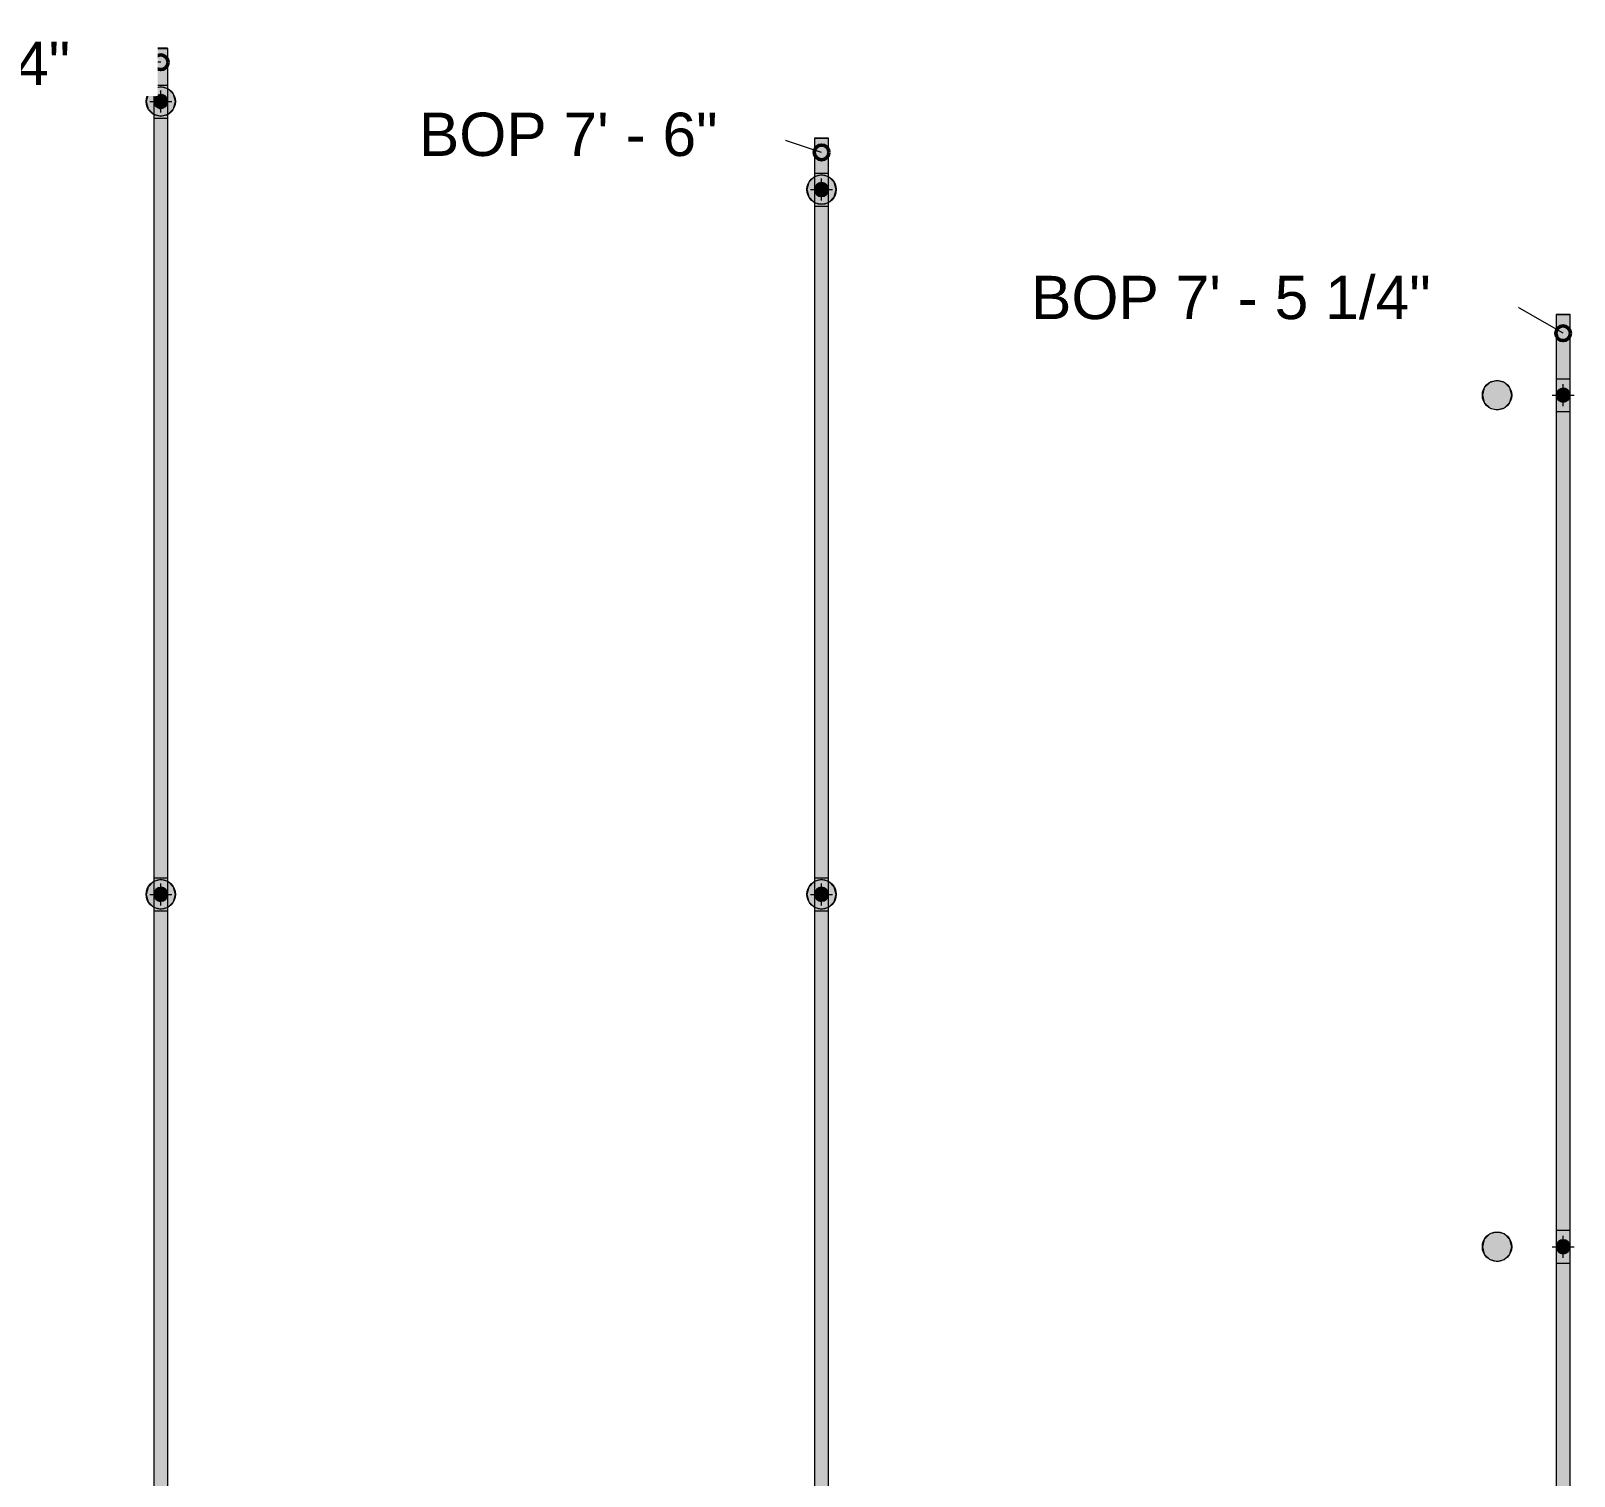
# Model space of a CAD drawing. Header units: inches. Extents: x -3385 to 41, y 7 to 1342.
# Drawn here: x -503.7 to -293.5, y 700.5 to 897.4 of the extents above; entities that cross this region are included whole.
import ezdxf

# ---------------------------------------------------------------- set-up
doc = ezdxf.new("R2010")
doc.units = ezdxf.units.IN
doc.header["$MEASUREMENT"] = 0
for name, color, linetype, lineweight in [('A-ANNO-NOTE', 131, 'Continuous', 9), ('G-ANNO-DIMS', 111, 'Continuous', 9), ('P-PIPE', 3, 'Continuous', 9), ('P-PIPE-CNTR', 3, 'Continuous', 9)]:
    doc.layers.add(name, color=color, linetype=linetype, lineweight=lineweight)
doc.styles.add('Arial', font='arial.ttf', dxfattribs={"height": 5.901198})

# ---------------------------------------------------------------- blocks, each defined once
blk = doc.blocks.new('Transition - Generic - Plumbing-CW-1134447-LOWER PARKING')
at = {"layer": 'P-PIPE'}
for points in [[(-1840.81, 431.74), (-1840.31, 431.74), (-1840.14, 432.01), (-1839.84, 432.01), (-1839.69, 431.74), (-1839.19, 431.74), (-1839.43, 432.32), (-1840, 432.56), (-1840.57, 432.32), (-1840.75, 431.89)], [(-1840, 430.93), (-1839.43, 431.17), (-1839.19, 431.74), (-1839.69, 431.74), (-1839.86, 431.47), (-1840.16, 431.47), (-1840.31, 431.74), (-1840.81, 431.74), (-1840.57, 431.17), (-1840.08, 430.96)], [(-1840.16, 431.47), (-1839.84, 431.47), (-1839.69, 431.74), (-1839.84, 432.01), (-1840.16, 432.01), (-1840.31, 431.74)]]:
    blk.add_hatch(color=256, dxfattribs=at).paths.add_polyline_path(points, flags=0)
for radius, start, end in [(0.813, 0, 180), (0.812, 180, 0), (0.312, 0, 180), (0.313, 180, 360)]:
    blk.add_arc((-1840, 431.74), radius, start, end, dxfattribs=at)

msp = doc.modelspace()

# ---------------------------------------------------------------- hatches: boundary and pattern name
at = {"layer": 'A-ANNO-NOTE'}
h = msp.add_hatch(color=256, dxfattribs=at)
edge = h.paths.add_edge_path(flags=0)
edge.add_arc((-486, 887.743), 2, 0, 360)
for points in [[(-486, 885.743), (-485, 886.011), (-484.268, 886.743), (-484, 887.743), (-484.268, 888.743), (-485, 889.475), (-486, 889.743), (-487, 889.475), (-487.732, 888.743), (-488, 887.743), (-487.732, 886.743), (-487, 886.011)], [(-396, 873.743), (-395, 874.011), (-394.268, 874.743), (-394, 875.743), (-394.268, 876.743), (-395, 877.475), (-396, 877.743), (-397, 877.475), (-397.732, 876.743), (-398, 875.743), (-397.732, 874.743), (-397, 874.011)], [(-304, 845.743), (-303, 846.011), (-302.268, 846.743), (-302, 847.743), (-302.268, 848.743), (-303, 849.475), (-304, 849.743), (-305, 849.475), (-305.732, 848.743), (-306, 847.743), (-305.732, 846.743), (-305, 846.011), (-304.923, 845.99)], [(-486, 777.743), (-485, 778.011), (-484.268, 778.743), (-484, 779.743), (-484.268, 780.743), (-485, 781.475), (-486, 781.743), (-487, 781.475), (-487.732, 780.743), (-488, 779.743), (-487.732, 778.743), (-487, 778.011)], [(-396, 777.743), (-395, 778.011), (-394.268, 778.743), (-394, 779.743), (-394.268, 780.743), (-395, 781.475), (-396, 781.743), (-397, 781.475), (-397.732, 780.743), (-398, 779.743), (-397.732, 778.743), (-397, 778.011)], [(-304, 729.743), (-303, 730.011), (-302.268, 730.743), (-302, 731.743), (-302.268, 732.743), (-303, 733.475), (-304, 733.743), (-305, 733.475), (-305.732, 732.743), (-306, 731.743), (-305.732, 730.743), (-305, 730.011), (-304.923, 729.99)]]:
    msp.add_hatch(color=256, dxfattribs=at).paths.add_polyline_path(points, flags=0)
h = msp.add_hatch(color=256, dxfattribs=at)
edge = h.paths.add_edge_path(flags=0)
edge.add_arc((-396, 875.743), 2, 0, 360)
h = msp.add_hatch(color=256, dxfattribs=at)
edge = h.paths.add_edge_path(flags=0)
edge.add_arc((-304, 847.743), 2, 0, 360)
h = msp.add_hatch(color=256, dxfattribs=at)
edge = h.paths.add_edge_path(flags=0)
edge.add_arc((-486, 779.743), 2, 0, 360)
h = msp.add_hatch(color=256, dxfattribs=at)
edge = h.paths.add_edge_path(flags=0)
edge.add_arc((-396, 779.743), 2, 0, 360)
h = msp.add_hatch(color=256, dxfattribs=at)
edge = h.paths.add_edge_path(flags=0)
edge.add_arc((-304, 731.743), 2, 0, 360)
at = {"layer": 'P-PIPE'}
h = msp.add_hatch(color=256, dxfattribs=at)
h.paths.add_polyline_path([(-486.672, 889.985), (-486.672, 889.986), (-486.672, 892.615)], flags=0)
h.paths.add_polyline_path([(-485.999, 889.984), (-485.999, 894.984), (-486.949, 894.988), (-486.949, 889.988), (-486.473, 889.985), (-486.245, 889.984)], flags=0)
for points in [[(-485.999, 889.984), (-485.049, 889.988), (-485.049, 894.988), (-485.524, 894.984), (-485.999, 894.984), (-485.999, 892.615)], [(-485.753, 886.825), (-485.753, 886.825), (-485.524, 886.92), (-485.306, 887.098), (-485.175, 887.271), (-485.081, 887.5), (-485.05, 887.755), (-485.082, 887.994), (-485.18, 888.225), (-485.328, 888.417), (-485.569, 888.586), (-485.759, 888.663), (-486.013, 888.693), (-486.25, 888.66), (-486.479, 888.564), (-486.674, 888.413), (-486.824, 888.216), (-486.918, 887.988), (-486.916, 887.993), (-486.823, 888.218), (-486.664, 888.421), (-486.431, 888.584), (-486.232, 888.662), (-486, 888.693), (-485.74, 888.654), (-485.525, 888.566), (-485.306, 888.386), (-485.177, 888.218), (-485.082, 887.989), (-485.05, 887.739), (-485.085, 887.491), (-485.177, 887.268), (-485.328, 887.071), (-485.525, 886.92), (-485.753, 886.826)], [(-485.999, 781.984), (-485.999, 885.496), (-486.949, 885.499), (-486.949, 781.988), (-486.473, 781.985), (-486.245, 781.984)], [(-485.999, 781.984), (-485.049, 781.988), (-485.049, 885.5), (-485.524, 885.496), (-485.999, 885.496), (-485.999, 782.651)], [(-395.999, 877.984), (-395.999, 882.74), (-396.949, 882.744), (-396.949, 877.988), (-396.472, 877.985), (-396.245, 877.984)], [(-395.999, 877.984), (-395.049, 877.988), (-395.049, 882.744), (-395.524, 882.741), (-395.999, 882.74), (-395.999, 878.869)], [(-396, 874.793), (-395.754, 874.825), (-395.525, 874.92), (-395.328, 875.071), (-395.177, 875.268), (-395.082, 875.497), (-395.05, 875.743), (-395.082, 875.989), (-395.177, 876.218), (-395.328, 876.415), (-395.525, 876.566), (-395.754, 876.66), (-396, 876.693), (-396.246, 876.66), (-396.475, 876.566), (-396.672, 876.415), (-396.823, 876.218), (-396.918, 875.989), (-396.95, 875.743), (-396.918, 875.497), (-396.823, 875.268), (-396.672, 875.071), (-396.475, 874.92), (-396.246, 874.825)], [(-395.525, 874.92), (-395.524, 874.921), (-395.326, 875.073), (-395.175, 875.271), (-395.08, 875.5), (-395.05, 875.757), (-395.082, 875.994), (-395.181, 876.226), (-395.328, 876.418), (-395.532, 876.571), (-395.759, 876.663), (-396.015, 876.693), (-396.25, 876.66), (-396.48, 876.564), (-396.674, 876.413), (-396.824, 876.216), (-396.918, 875.988), (-396.916, 875.993), (-396.823, 876.218), (-396.663, 876.421), (-396.475, 876.566), (-396.23, 876.663), (-396, 876.693), (-395.737, 876.654), (-395.525, 876.566), (-395.318, 876.401), (-395.177, 876.218), (-395.082, 875.989), (-395.051, 875.739), (-395.085, 875.491), (-395.177, 875.268), (-395.328, 875.071), (-395.524, 874.921)], [(-395.999, 781.984), (-395.999, 873.496), (-396.949, 873.499), (-396.949, 781.988), (-396.472, 781.985), (-396.245, 781.984)], [(-395.999, 781.984), (-395.049, 781.988), (-395.049, 873.5), (-395.524, 873.497), (-395.999, 873.496), (-395.999, 782.651)], [(-294.999, 849.984), (-294.049, 849.988), (-294.049, 858.744), (-294.524, 858.741), (-294.999, 858.74), (-294.999, 851.378)], [(-295, 846.793), (-294.754, 846.825), (-294.525, 846.92), (-294.328, 847.071), (-294.177, 847.268), (-294.082, 847.497), (-294.05, 847.743), (-294.082, 847.989), (-294.177, 848.218), (-294.328, 848.415), (-294.525, 848.566), (-294.754, 848.66), (-295, 848.693), (-295.246, 848.66), (-295.475, 848.566), (-295.672, 848.415), (-295.823, 848.218), (-295.918, 847.989), (-295.95, 847.743), (-295.918, 847.497), (-295.823, 847.268), (-295.672, 847.071), (-295.475, 846.92), (-295.246, 846.825)], [(-294.525, 846.92), (-294.524, 846.921), (-294.326, 847.073), (-294.175, 847.271), (-294.081, 847.5), (-294.05, 847.756), (-294.082, 847.994), (-294.18, 848.226), (-294.328, 848.417), (-294.532, 848.571), (-294.759, 848.663), (-295.014, 848.693), (-295.25, 848.66), (-295.479, 848.564), (-295.674, 848.413), (-295.824, 848.216), (-295.918, 847.988), (-295.916, 847.993), (-295.823, 848.218), (-295.663, 848.421), (-295.475, 848.566), (-295.231, 848.662), (-295, 848.693), (-294.738, 848.654), (-294.525, 848.566), (-294.319, 848.402), (-294.177, 848.218), (-294.082, 847.989), (-294.051, 847.739), (-294.085, 847.491), (-294.177, 847.268), (-294.328, 847.071), (-294.524, 846.921)], [(-294.999, 733.984), (-294.049, 733.988), (-294.049, 845.5), (-294.524, 845.497), (-294.999, 845.496), (-294.999, 741.414)], [(-486, 778.793), (-485.754, 778.825), (-485.525, 778.92), (-485.328, 779.071), (-485.177, 779.268), (-485.082, 779.497), (-485.05, 779.743), (-485.082, 779.989), (-485.177, 780.218), (-485.328, 780.415), (-485.525, 780.566), (-485.754, 780.66), (-486, 780.693), (-486.246, 780.66), (-486.475, 780.566), (-486.672, 780.415), (-486.823, 780.218), (-486.918, 779.989), (-486.95, 779.743), (-486.918, 779.497), (-486.823, 779.268), (-486.672, 779.071), (-486.475, 778.92), (-486.246, 778.825)], [(-485.753, 778.825), (-485.753, 778.825), (-485.524, 778.92), (-485.326, 779.073), (-485.175, 779.271), (-485.081, 779.5), (-485.05, 779.755), (-485.082, 779.994), (-485.18, 780.225), (-485.328, 780.417), (-485.531, 780.57), (-485.759, 780.663), (-486.013, 780.693), (-486.25, 780.66), (-486.479, 780.564), (-486.674, 780.413), (-486.824, 780.216), (-486.918, 779.988), (-486.916, 779.993), (-486.823, 780.218), (-486.664, 780.421), (-486.475, 780.566), (-486.232, 780.662), (-486, 780.693), (-485.74, 780.654), (-485.525, 780.566), (-485.319, 780.403), (-485.177, 780.218), (-485.082, 779.989), (-485.05, 779.739), (-485.085, 779.491), (-485.177, 779.268), (-485.328, 779.071), (-485.525, 778.92), (-485.753, 778.826)], [(-396, 778.793), (-395.754, 778.825), (-395.525, 778.92), (-395.328, 779.071), (-395.177, 779.268), (-395.082, 779.497), (-395.05, 779.743), (-395.082, 779.989), (-395.177, 780.218), (-395.328, 780.415), (-395.525, 780.566), (-395.754, 780.66), (-396, 780.693), (-396.246, 780.66), (-396.475, 780.566), (-396.672, 780.415), (-396.823, 780.218), (-396.918, 779.989), (-396.95, 779.743), (-396.918, 779.497), (-396.823, 779.268), (-396.672, 779.071), (-396.475, 778.92), (-396.246, 778.825)], [(-395.525, 778.92), (-395.524, 778.921), (-395.326, 779.073), (-395.175, 779.271), (-395.08, 779.5), (-395.05, 779.757), (-395.082, 779.994), (-395.181, 780.226), (-395.328, 780.418), (-395.532, 780.571), (-395.759, 780.663), (-396.015, 780.693), (-396.25, 780.66), (-396.48, 780.564), (-396.674, 780.413), (-396.824, 780.216), (-396.918, 779.988), (-396.916, 779.993), (-396.823, 780.218), (-396.663, 780.421), (-396.475, 780.566), (-396.23, 780.663), (-396, 780.693), (-395.737, 780.654), (-395.525, 780.566), (-395.318, 780.401), (-395.177, 780.218), (-395.082, 779.989), (-395.051, 779.739), (-395.085, 779.491), (-395.177, 779.268), (-395.328, 779.071), (-395.524, 778.921)], [(-485.999, 637.984), (-485.049, 637.988), (-485.049, 777.5), (-485.524, 777.496), (-485.999, 777.496), (-485.999, 645.196)], [(-395.999, 637.984), (-395.049, 637.988), (-395.049, 777.5), (-395.524, 777.497), (-395.999, 777.496), (-395.999, 645.196)], [(-295, 730.793), (-294.754, 730.825), (-294.525, 730.92), (-294.328, 731.071), (-294.177, 731.268), (-294.082, 731.497), (-294.05, 731.743), (-294.082, 731.989), (-294.177, 732.218), (-294.328, 732.415), (-294.525, 732.566), (-294.754, 732.66), (-295, 732.693), (-295.246, 732.66), (-295.475, 732.566), (-295.672, 732.415), (-295.823, 732.218), (-295.918, 731.989), (-295.95, 731.743), (-295.918, 731.497), (-295.823, 731.268), (-295.672, 731.071), (-295.475, 730.92), (-295.246, 730.825)], [(-294.525, 730.92), (-294.524, 730.921), (-294.326, 731.073), (-294.175, 731.271), (-294.081, 731.5), (-294.05, 731.756), (-294.082, 731.994), (-294.18, 732.226), (-294.328, 732.417), (-294.532, 732.571), (-294.759, 732.663), (-295.014, 732.693), (-295.25, 732.66), (-295.479, 732.564), (-295.674, 732.413), (-295.824, 732.216), (-295.918, 731.988), (-295.916, 731.993), (-295.823, 732.218), (-295.663, 732.421), (-295.475, 732.566), (-295.231, 732.662), (-295, 732.693), (-294.738, 732.654), (-294.525, 732.566), (-294.319, 732.402), (-294.177, 732.218), (-294.082, 731.989), (-294.051, 731.739), (-294.085, 731.491), (-294.177, 731.268), (-294.328, 731.071), (-294.524, 730.921)], [(-294.999, 637.984), (-294.049, 637.988), (-294.049, 729.5), (-294.524, 729.497), (-294.999, 729.496), (-294.999, 645.196)]]:
    msp.add_hatch(color=256, dxfattribs=at).paths.add_polyline_path(points, flags=0)
h = msp.add_hatch(color=256, dxfattribs=at)
h.paths.add_polyline_path([(-486.95, 887.744), (-486.918, 887.99), (-486.787, 888.276), (-486.654, 888.433), (-486.442, 888.581), (-486.242, 888.663), (-485.999, 888.695), (-486, 889.984), (-486.95, 889.988), (-486.95, 887.91)], flags=0)
h.paths.add_polyline_path([(-485.999, 885.496), (-486.002, 886.793), (-486.253, 886.827), (-486.501, 886.94), (-486.673, 887.072), (-486.841, 887.313), (-486.878, 887.382), (-486.932, 887.561), (-486.95, 887.743), (-486.95, 885.5), (-486.474, 885.496), (-486.245, 885.496)], flags=0)
h = msp.add_hatch(color=256, dxfattribs=at)
h.paths.add_polyline_path([(-485.048, 887.744), (-485.048, 889.988), (-485.524, 889.985), (-485.999, 889.984), (-485.985, 888.693), (-485.745, 888.66), (-485.523, 888.567), (-485.325, 888.413), (-485.159, 888.177), (-485.12, 888.105), (-485.066, 887.926), (-485.05, 887.759)], flags=0)
h.paths.add_polyline_path([(-485.999, 885.496), (-485.048, 885.5), (-485.05, 887.728), (-485.082, 887.494), (-485.212, 887.211), (-485.345, 887.054), (-485.538, 886.915), (-485.754, 886.825), (-485.999, 886.793), (-485.999, 886.683)], flags=0)
h = msp.add_hatch(color=256, dxfattribs=at)
h.paths.add_polyline_path([(-486, 886.793), (-485.754, 886.825), (-485.483, 886.952), (-485.306, 887.099), (-485.177, 887.268), (-485.082, 887.497), (-485.05, 887.743), (-485.082, 887.989), (-485.177, 888.218), (-485.328, 888.415), (-485.569, 888.584), (-485.754, 888.66), (-486, 888.693), (-486.246, 888.66), (-486.475, 888.566), (-486.672, 888.415), (-486.823, 888.218), (-486.918, 887.989), (-486.95, 887.743), (-486.918, 887.497), (-486.823, 887.268), (-486.672, 887.071), (-486.475, 886.92), (-486.246, 886.825)], flags=0)
h.paths.add_polyline_path([(-486, 886.93), (-486.575, 887.168), (-486.812, 887.743), (-486.575, 888.317), (-486, 888.555), (-485.425, 888.317), (-485.187, 887.743), (-485.425, 887.168), (-485.922, 886.963)], flags=0)
h = msp.add_hatch(color=256, dxfattribs=at)
h.paths.add_polyline_path([(-395.999, 873.496), (-396.004, 874.793), (-396.293, 874.845), (-396.52, 874.954), (-396.673, 875.073), (-396.842, 875.315), (-396.878, 875.382), (-396.932, 875.561), (-396.95, 875.742), (-396.95, 873.5), (-396.474, 873.497), (-396.245, 873.496)], flags=0)
h.paths.add_polyline_path([(-396.95, 875.744), (-396.918, 875.99), (-396.787, 876.277), (-396.654, 876.434), (-396.441, 876.581), (-396.245, 876.663), (-395.999, 876.695), (-395.999, 877.984), (-396.95, 877.988), (-396.95, 875.911)], flags=0)
h = msp.add_hatch(color=256, dxfattribs=at)
h.paths.add_polyline_path([(-395.048, 875.744), (-395.048, 877.988), (-395.524, 877.985), (-395.999, 877.984), (-395.999, 876.695), (-395.745, 876.66), (-395.522, 876.567), (-395.324, 876.413), (-395.158, 876.178), (-395.12, 876.106), (-395.066, 875.927), (-395.05, 875.761)], flags=0)
h.paths.add_polyline_path([(-395.999, 873.496), (-395.048, 873.5), (-395.05, 875.727), (-395.082, 875.494), (-395.212, 875.211), (-395.345, 875.054), (-395.561, 874.905), (-395.754, 874.825), (-395.999, 874.793), (-395.999, 874.684)], flags=0)
h = msp.add_hatch(color=256, dxfattribs=at)
h.paths.add_polyline_path([(-295.672, 849.985), (-295.672, 849.986), (-295.672, 851.378)], flags=0)
h.paths.add_polyline_path([(-294.999, 849.984), (-294.999, 858.74), (-295.949, 858.744), (-295.949, 849.988), (-295.473, 849.985), (-295.245, 849.984)], flags=0)
h = msp.add_hatch(color=256, dxfattribs=at)
h.paths.add_polyline_path([(-294.999, 845.496), (-295.003, 846.793), (-295.253, 846.828), (-295.512, 846.949), (-295.673, 847.073), (-295.842, 847.314), (-295.878, 847.382), (-295.932, 847.561), (-295.95, 847.743), (-295.95, 845.5), (-295.474, 845.497), (-295.245, 845.496)], flags=0)
h.paths.add_polyline_path([(-295.95, 847.744), (-295.918, 847.99), (-295.787, 848.277), (-295.654, 848.434), (-295.441, 848.581), (-295.245, 848.662), (-294.999, 848.695), (-294.999, 849.984), (-295.95, 849.988), (-295.95, 847.911)], flags=0)
h = msp.add_hatch(color=256, dxfattribs=at)
h.paths.add_polyline_path([(-294.048, 847.744), (-294.048, 849.988), (-294.524, 849.985), (-294.999, 849.984), (-294.999, 848.695), (-294.745, 848.66), (-294.523, 848.567), (-294.324, 848.413), (-294.158, 848.178), (-294.12, 848.105), (-294.066, 847.926), (-294.05, 847.761)], flags=0)
h.paths.add_polyline_path([(-294.999, 845.496), (-294.048, 845.5), (-294.05, 847.728), (-294.082, 847.494), (-294.212, 847.211), (-294.345, 847.054), (-294.546, 846.911), (-294.754, 846.825), (-294.999, 846.793), (-294.999, 846.684)], flags=0)
h = msp.add_hatch(color=256, dxfattribs=at)
h.paths.add_polyline_path([(-295.672, 733.985), (-295.672, 733.986), (-295.672, 741.414)], flags=0)
h.paths.add_polyline_path([(-294.999, 733.984), (-294.999, 845.496), (-295.949, 845.499), (-295.949, 733.988), (-295.473, 733.985), (-295.245, 733.984)], flags=0)
h = msp.add_hatch(color=256, dxfattribs=at)
h.paths.add_polyline_path([(-486.95, 779.744), (-486.918, 779.99), (-486.787, 780.276), (-486.654, 780.433), (-486.442, 780.581), (-486.242, 780.663), (-485.999, 780.695), (-486, 781.984), (-486.95, 781.988), (-486.95, 779.91)], flags=0)
h.paths.add_polyline_path([(-485.999, 777.496), (-486.002, 778.793), (-486.253, 778.827), (-486.501, 778.94), (-486.673, 779.072), (-486.841, 779.313), (-486.878, 779.382), (-486.932, 779.561), (-486.95, 779.743), (-486.95, 777.5), (-486.474, 777.496), (-486.245, 777.496)], flags=0)
h = msp.add_hatch(color=256, dxfattribs=at)
h.paths.add_polyline_path([(-485.048, 779.744), (-485.048, 781.988), (-485.524, 781.985), (-485.999, 781.984), (-485.985, 780.693), (-485.745, 780.66), (-485.523, 780.567), (-485.325, 780.413), (-485.159, 780.177), (-485.12, 780.105), (-485.066, 779.926), (-485.05, 779.759)], flags=0)
h.paths.add_polyline_path([(-485.999, 777.496), (-485.048, 777.5), (-485.05, 779.728), (-485.082, 779.494), (-485.212, 779.211), (-485.345, 779.054), (-485.538, 778.915), (-485.754, 778.825), (-485.999, 778.793), (-485.999, 778.683)], flags=0)
h = msp.add_hatch(color=256, dxfattribs=at)
h.paths.add_polyline_path([(-395.999, 777.496), (-396.004, 778.793), (-396.293, 778.845), (-396.52, 778.954), (-396.673, 779.073), (-396.842, 779.315), (-396.878, 779.382), (-396.932, 779.561), (-396.95, 779.742), (-396.95, 777.5), (-396.474, 777.497), (-396.245, 777.496)], flags=0)
h.paths.add_polyline_path([(-396.95, 779.744), (-396.918, 779.99), (-396.787, 780.277), (-396.654, 780.434), (-396.441, 780.581), (-396.245, 780.663), (-395.999, 780.695), (-395.999, 781.984), (-396.95, 781.988), (-396.95, 779.911)], flags=0)
h = msp.add_hatch(color=256, dxfattribs=at)
h.paths.add_polyline_path([(-395.048, 779.744), (-395.048, 781.988), (-395.524, 781.985), (-395.999, 781.984), (-395.999, 780.695), (-395.745, 780.66), (-395.522, 780.567), (-395.324, 780.413), (-395.158, 780.178), (-395.12, 780.106), (-395.066, 779.927), (-395.05, 779.761)], flags=0)
h.paths.add_polyline_path([(-395.999, 777.496), (-395.048, 777.5), (-395.05, 779.727), (-395.082, 779.494), (-395.212, 779.211), (-395.345, 779.054), (-395.561, 778.905), (-395.754, 778.825), (-395.999, 778.793), (-395.999, 778.684)], flags=0)
h = msp.add_hatch(color=256, dxfattribs=at)
h.paths.add_polyline_path([(-486.672, 637.985), (-486.672, 637.986), (-486.672, 645.196)], flags=0)
h.paths.add_polyline_path([(-485.999, 637.984), (-485.999, 777.496), (-486.949, 777.499), (-486.949, 637.988), (-486.473, 637.985), (-486.245, 637.984)], flags=0)
h = msp.add_hatch(color=256, dxfattribs=at)
h.paths.add_polyline_path([(-396.671, 637.985), (-396.671, 637.986), (-396.671, 645.196)], flags=0)
h.paths.add_polyline_path([(-395.999, 637.984), (-395.999, 777.496), (-396.949, 777.499), (-396.949, 637.988), (-396.472, 637.985), (-396.245, 637.984)], flags=0)
h = msp.add_hatch(color=256, dxfattribs=at)
h.paths.add_polyline_path([(-294.999, 729.496), (-295.003, 730.793), (-295.253, 730.828), (-295.512, 730.949), (-295.673, 731.073), (-295.842, 731.314), (-295.878, 731.382), (-295.932, 731.561), (-295.95, 731.743), (-295.95, 729.5), (-295.474, 729.497), (-295.245, 729.496)], flags=0)
h.paths.add_polyline_path([(-295.95, 731.744), (-295.918, 731.99), (-295.787, 732.277), (-295.654, 732.434), (-295.441, 732.581), (-295.245, 732.662), (-294.999, 732.695), (-294.999, 733.984), (-295.95, 733.988), (-295.95, 731.911)], flags=0)
h = msp.add_hatch(color=256, dxfattribs=at)
h.paths.add_polyline_path([(-294.048, 731.744), (-294.048, 733.988), (-294.524, 733.985), (-294.999, 733.984), (-294.999, 732.695), (-294.745, 732.66), (-294.523, 732.567), (-294.324, 732.413), (-294.158, 732.178), (-294.12, 732.105), (-294.066, 731.926), (-294.05, 731.761)], flags=0)
h.paths.add_polyline_path([(-294.999, 729.496), (-294.048, 729.5), (-294.05, 731.728), (-294.082, 731.494), (-294.212, 731.211), (-294.345, 731.054), (-294.546, 730.911), (-294.754, 730.825), (-294.999, 730.793), (-294.999, 730.684)], flags=0)
h = msp.add_hatch(color=256, dxfattribs=at)
h.paths.add_polyline_path([(-295.672, 637.985), (-295.672, 637.986), (-295.672, 645.196)], flags=0)
h.paths.add_polyline_path([(-294.999, 637.984), (-294.999, 729.496), (-295.949, 729.499), (-295.949, 637.988), (-295.473, 637.985), (-295.245, 637.984)], flags=0)

# ---------------------------------------------------------------- linework, layer by layer
at = {"layer": 'A-ANNO-NOTE'}
for p, q in [((-487, 889.475), (-487.732, 888.743)), ((-486, 889.743), (-487, 889.475)), ((-485, 889.475), (-486, 889.743)), ((-484.268, 888.743), (-485, 889.475)), ((-487.732, 888.743), (-488, 887.743)), ((-488, 887.743), (-487.732, 886.743)), ((-484, 887.743), (-484.268, 888.743)), ((-484.268, 886.743), (-484, 887.743)), ((-487.732, 886.743), (-487, 886.011)), ((-487, 886.011), (-486, 885.743)), ((-486, 885.743), (-485, 886.011)), ((-485, 886.011), (-484.268, 886.743)), ((-397.732, 876.743), (-398, 875.743)), ((-397, 877.475), (-397.732, 876.743)), ((-396, 877.743), (-397, 877.475)), ((-395, 877.475), (-396, 877.743)), ((-394.268, 876.743), (-395, 877.475)), ((-394, 875.743), (-394.268, 876.743)), ((-398, 875.743), (-397.732, 874.743)), ((-397.732, 874.743), (-397, 874.011)), ((-395, 874.011), (-394.268, 874.743)), ((-394.268, 874.743), (-394, 875.743)), ((-397, 874.011), (-396, 873.743)), ((-396, 873.743), (-395, 874.011)), ((-305, 849.475), (-305.732, 848.743)), ((-304, 849.743), (-305, 849.475)), ((-303, 849.475), (-304, 849.743)), ((-302.268, 848.743), (-303, 849.475)), ((-305.732, 848.743), (-306, 847.743)), ((-306, 847.743), (-305.732, 846.743)), ((-302, 847.743), (-302.268, 848.743)), ((-302.268, 846.743), (-302, 847.743)), ((-305.732, 846.743), (-305, 846.011)), ((-305, 846.011), (-304.923, 845.99)), ((-304.923, 845.99), (-304, 845.743)), ((-304, 845.743), (-303, 846.011)), ((-303, 846.011), (-302.268, 846.743)), ((-487.732, 780.743), (-488, 779.743)), ((-487, 781.475), (-487.732, 780.743)), ((-486, 781.743), (-487, 781.475)), ((-485, 781.475), (-486, 781.743)), ((-484.268, 780.743), (-485, 781.475)), ((-484, 779.743), (-484.268, 780.743)), ((-397.732, 780.743), (-398, 779.743)), ((-397, 781.475), (-397.732, 780.743)), ((-396, 781.743), (-397, 781.475)), ((-395, 781.475), (-396, 781.743)), ((-394.268, 780.743), (-395, 781.475)), ((-394, 779.743), (-394.268, 780.743)), ((-488, 779.743), (-487.732, 778.743)), ((-487.732, 778.743), (-487, 778.011)), ((-487, 778.011), (-486, 777.743)), ((-486, 777.743), (-485, 778.011)), ((-485, 778.011), (-484.268, 778.743)), ((-484.268, 778.743), (-484, 779.743)), ((-398, 779.743), (-397.732, 778.743)), ((-397.732, 778.743), (-397, 778.011)), ((-397, 778.011), (-396, 777.743)), ((-396, 777.743), (-395, 778.011)), ((-395, 778.011), (-394.268, 778.743)), ((-394.268, 778.743), (-394, 779.743)), ((-304, 733.743), (-305, 733.475)), ((-303, 733.475), (-304, 733.743)), ((-305.732, 732.743), (-306, 731.743)), ((-306, 731.743), (-305.732, 730.743)), ((-305, 733.475), (-305.732, 732.743)), ((-302.268, 732.743), (-303, 733.475)), ((-302, 731.743), (-302.268, 732.743)), ((-302.268, 730.743), (-302, 731.743)), ((-305.732, 730.743), (-305, 730.011)), ((-305, 730.011), (-304.923, 729.99)), ((-304.923, 729.99), (-304, 729.743)), ((-304, 729.743), (-303, 730.011)), ((-303, 730.011), (-302.268, 730.743))]:
    msp.add_line(p, q, dxfattribs=at)
for centre in [(-486, 887.743), (-396, 875.743), (-304, 847.743), (-486, 779.743), (-396, 779.743), (-304, 731.743)]:
    msp.add_circle(centre, 2, dxfattribs=at)
at = {"layer": 'G-ANNO-DIMS'}
for p, q in [((-492.438, 893.09), (-497.224, 893.09)), ((-485.999, 893.09), (-492.438, 893.09)), ((-403.929, 883.423), (-408.968, 883.423)), ((-395.999, 880.81), (-403.929, 883.423)), ((-303.704, 861.198), (-311.909, 861.198)), ((-294.999, 856.172), (-303.704, 861.198))]:
    msp.add_line(p, q, dxfattribs=at)
at = {"layer": 'G-ANNO-DIMS', "lineweight": 50}
for centre in [(-485.999, 893.09), (-395.999, 880.81), (-294.999, 856.172)]:
    msp.add_circle(centre, 1, dxfattribs=at)
at = {"layer": 'P-PIPE'}
for p, q in [((-486.949, 894.988), (-486.949, 889.988)), ((-485.049, 889.988), (-485.049, 894.988)), ((-486.95, 889.988), (-486.95, 885.5)), ((-485.048, 885.5), (-485.048, 889.988)), ((-486.949, 885.5), (-486.949, 781.988)), ((-485.049, 781.988), (-485.049, 885.5)), ((-396.949, 882.744), (-396.949, 877.988)), ((-395.049, 877.988), (-395.049, 882.744)), ((-396.95, 877.988), (-396.95, 873.5)), ((-395.048, 873.5), (-395.048, 877.988)), ((-396.949, 873.5), (-396.949, 781.988)), ((-395.049, 781.988), (-395.049, 873.5)), ((-295.949, 858.744), (-295.949, 849.988)), ((-294.049, 849.988), (-294.049, 858.744)), ((-295.95, 849.988), (-295.95, 845.5)), ((-294.048, 845.5), (-294.048, 849.988)), ((-295.949, 845.5), (-295.949, 733.988)), ((-294.049, 733.988), (-294.049, 845.5)), ((-486.95, 781.988), (-486.95, 777.5)), ((-485.048, 777.5), (-485.048, 781.988)), ((-396.95, 781.988), (-396.95, 777.5)), ((-395.048, 777.5), (-395.048, 781.988)), ((-486.949, 777.5), (-486.949, 637.988)), ((-485.049, 637.988), (-485.049, 777.5)), ((-396.949, 777.5), (-396.949, 637.988)), ((-395.049, 637.988), (-395.049, 777.5)), ((-295.95, 733.988), (-295.95, 729.5)), ((-294.048, 729.5), (-294.048, 733.988)), ((-295.949, 729.5), (-295.949, 637.988)), ((-294.049, 637.988), (-294.049, 729.5))]:
    msp.add_line(p, q, dxfattribs=at)
for centre, radius, start, end in [((-486, 887.743), 0.95, 0, 180), ((-486, 887.743), 0.95, 180, 0), ((-486, 887.268), 0.475, 201.10841, 270), ((-486, 888.218), 0.475, 21.10841, 90), ((-485.999, 887.744), 0.951, 30, 75), ((-396, 875.743), 0.95, 0, 180), ((-395.999, 875.744), 0.951, 90, 105), ((-396, 876.218), 0.475, 270, 90), ((-395.999, 875.744), 0.951, 15, 90), ((-396, 875.743), 0.95, 180, 0), ((-396, 875.268), 0.475, 90, 270), ((-295, 847.743), 0.95, 0, 180), ((-295, 847.743), 0.95, 180, 0), ((-295, 847.268), 0.475, 90, 270), ((-295, 848.218), 0.475, 270, 90), ((-294.999, 847.744), 0.951, 15, 90), ((-486, 779.743), 0.95, 0, 180), ((-486, 780.218), 0.475, 270, 90), ((-485.999, 779.744), 0.951, 30, 75), ((-396, 779.743), 0.95, 0, 180), ((-395.999, 779.744), 0.951, 90, 105), ((-396, 780.218), 0.475, 270, 90), ((-395.999, 779.744), 0.951, 15, 90), ((-486, 779.743), 0.95, 180, 0), ((-486, 779.268), 0.475, 90, 270), ((-396, 779.743), 0.95, 180, 0), ((-396, 779.268), 0.475, 90, 270), ((-295, 731.743), 0.95, 0, 180), ((-295, 731.743), 0.95, 180, 0), ((-295, 731.268), 0.475, 90, 270), ((-295, 732.218), 0.475, 270, 90), ((-294.999, 731.744), 0.951, 15, 90)]:
    msp.add_arc(centre, radius, start, end, dxfattribs=at)
for centre, major_axis, start_param, end_param in [((-485.999, 894.988), (0.95, 0), 1.5707963, 3.1415927), ((-485.999, 894.988), (0.95, 0), 3.1415927, 4.712389), ((-485.999, 894.988), (0.95, 0), 0, 1.5707963), ((-485.999, 894.988), (0.95, 0), 4.712389, 6.2831853), ((-485.999, 889.988), (0.951, 0), 3.1415927, 3.403392), ((-485.999, 889.988), (0.951, 0), 3.4054884, 3.6651914), ((-485.999, 889.988), (0.95, 0), 3.6651914, 3.9260253), ((-485.999, 889.988), (0.951, 0), 3.6663729, 3.9269908), ((-485.999, 889.988), (0.95, 0), 3.9269908, 4.1882663), ((-485.999, 889.988), (0.951, 0), 3.9277311, 4.1887902), ((-485.999, 889.988), (0.95, 0), 4.1887902, 4.4503567), ((-485.999, 889.988), (0.951, 0), 4.1892397, 4.4505896), ((-485.999, 889.988), (0.95, 0), 4.4505896, 4.712389), ((-485.999, 889.988), (0.951, 0), 4.4508064, 4.712389), ((-485.999, 889.988), (0.951, 0), 4.712389, 6.2831853), ((-485.999, 889.988), (0.95, 0), 4.712389, 4.9741884), ((-485.999, 889.988), (0.95, 0), 4.9744212, 5.2359878), ((-485.999, 889.988), (0.95, 0), 5.2365116, 5.4977871), ((-485.999, 889.988), (0.95, 0), 5.4987526, 5.7595865), ((-485.999, 885.5), (0.951, 0), 3.1415927, 4.712389), ((-485.999, 885.5), (0.95, 0), 3.6651914, 3.9260253), ((-485.999, 885.5), (0.95, 0), 3.9269908, 4.1882663), ((-485.999, 885.5), (0.95, 0), 4.1887902, 4.4503567), ((-485.999, 885.5), (0.95, 0), 4.4505896, 4.712389), ((-485.999, 885.5), (0.951, 0), 4.712389, 6.2831853), ((-485.999, 885.5), (0.95, 0), 4.712389, 4.9741884), ((-485.999, 885.5), (0.95, 0), 4.9744212, 5.2359878), ((-485.999, 885.5), (0.95, 0), 5.2365116, 5.4977871), ((-485.999, 885.5), (0.95, 0), 5.4987526, 5.7595865), ((-395.999, 882.744), (0.95, 0), 1.5707963, 3.1415927), ((-395.999, 882.744), (0.95, 0), 3.1415927, 4.712389), ((-395.999, 882.744), (0.95, 0), 0, 1.5707963), ((-395.999, 882.744), (0.95, 0), 4.712389, 6.2831853), ((-395.999, 877.988), (0.951, 0), 3.1415927, 3.403392), ((-395.999, 877.988), (0.951, 0), 3.4054884, 3.6651914), ((-395.999, 877.988), (0.95, 0), 3.6651914, 3.9260253), ((-395.999, 877.988), (0.951, 0), 3.6663729, 3.9269908), ((-395.999, 877.988), (0.95, 0), 3.9269908, 4.1882663), ((-395.999, 877.988), (0.951, 0), 3.9277311, 4.1887902), ((-395.999, 877.988), (0.95, 0), 4.1887902, 4.4503567), ((-395.999, 877.988), (0.951, 0), 4.1892397, 4.4505896), ((-395.999, 877.988), (0.95, 0), 4.4505896, 4.712389), ((-395.999, 877.988), (0.951, 0), 4.4508064, 4.712389), ((-395.999, 877.988), (0.951, 0), 4.712389, 6.2831853), ((-395.999, 877.988), (0.95, 0), 4.712389, 4.9741884), ((-395.999, 877.988), (0.95, 0), 4.9744212, 5.2359878), ((-395.999, 877.988), (0.95, 0), 5.2365116, 5.4977871), ((-395.999, 877.988), (0.95, 0), 5.4987526, 5.7595865), ((-395.999, 873.5), (0.951, 0), 3.1415927, 4.712389), ((-395.999, 873.5), (0.95, 0), 3.6651914, 3.9260253), ((-395.999, 873.5), (0.95, 0), 3.9269908, 4.1882663), ((-395.999, 873.5), (0.95, 0), 4.1887902, 4.4503567), ((-395.999, 873.5), (0.95, 0), 4.4505896, 4.712389), ((-395.999, 873.5), (0.951, 0), 4.712389, 6.2831853), ((-395.999, 873.5), (0.95, 0), 4.712389, 4.9741884), ((-395.999, 873.5), (0.95, 0), 4.9744212, 5.2359878), ((-395.999, 873.5), (0.95, 0), 5.2365116, 5.4977871), ((-395.999, 873.5), (0.95, 0), 5.4987526, 5.7595865), ((-294.999, 858.744), (0.95, 0), 1.5707963, 3.1415927), ((-294.999, 858.744), (0.95, 0), 3.1415927, 4.712389), ((-294.999, 858.744), (0.95, 0), 0, 1.5707963), ((-294.999, 858.744), (0.95, 0), 4.712389, 6.2831853), ((-294.999, 849.988), (0.951, 0), 3.1415927, 3.403392), ((-294.999, 849.988), (0.951, 0), 3.4054884, 3.6651914), ((-294.999, 849.988), (0.95, 0), 3.6651914, 3.9260253), ((-294.999, 849.988), (0.951, 0), 3.6663729, 3.9269908), ((-294.999, 849.988), (0.95, 0), 3.9269908, 4.1882663), ((-294.999, 849.988), (0.951, 0), 3.9277311, 4.1887902), ((-294.999, 849.988), (0.95, 0), 4.1887902, 4.4503567), ((-294.999, 849.988), (0.951, 0), 4.1892397, 4.4505896), ((-294.999, 849.988), (0.95, 0), 4.4505896, 4.712389), ((-294.999, 849.988), (0.951, 0), 4.4508064, 4.712389), ((-294.999, 849.988), (0.951, 0), 4.712389, 6.0192896), ((-294.999, 849.988), (0.95, 0), 4.712389, 4.9741884), ((-294.999, 849.988), (0.95, 0), 4.9744212, 5.2359878), ((-294.999, 849.988), (0.95, 0), 5.2365116, 5.4977871), ((-294.999, 849.988), (0.95, 0), 5.4987526, 5.7595865), ((-294.999, 849.988), (0.951, 0), 6.0213859, 6.2831853), ((-294.999, 845.5), (0.951, 0), 3.1415927, 4.712389), ((-294.999, 845.5), (0.95, 0), 3.6651914, 3.9260253), ((-294.999, 845.5), (0.95, 0), 3.9269908, 4.1882663), ((-294.999, 845.5), (0.95, 0), 4.1887902, 4.4503567), ((-294.999, 845.5), (0.95, 0), 4.4505896, 4.712389), ((-294.999, 845.5), (0.951, 0), 4.712389, 6.2831853), ((-294.999, 845.5), (0.95, 0), 4.712389, 4.9741884), ((-294.999, 845.5), (0.95, 0), 4.9744212, 5.2359878), ((-294.999, 845.5), (0.95, 0), 5.2365116, 5.4977871), ((-294.999, 845.5), (0.95, 0), 5.4987526, 5.7595865), ((-485.999, 781.988), (0.951, 0), 3.1415927, 3.403392), ((-485.999, 781.988), (0.951, 0), 3.4054884, 3.6651914), ((-485.999, 781.988), (0.951, 0), 3.6663729, 3.9269908), ((-485.999, 781.988), (0.95, 0), 3.6651914, 3.9260253), ((-485.999, 781.988), (0.951, 0), 3.9277311, 4.1887902), ((-485.999, 781.988), (0.95, 0), 3.9269908, 4.1882663), ((-485.999, 781.988), (0.951, 0), 4.1892397, 4.4505896), ((-485.999, 781.988), (0.95, 0), 4.1887902, 4.4503567), ((-485.999, 781.988), (0.951, 0), 4.4508064, 4.712389), ((-485.999, 781.988), (0.95, 0), 4.4505896, 4.712389), ((-485.999, 781.988), (0.951, 0), 4.712389, 4.9739716), ((-485.999, 781.988), (0.95, 0), 4.712389, 4.9741884), ((-485.999, 781.988), (0.951, 0), 4.9741884, 5.2355383), ((-485.999, 781.988), (0.95, 0), 4.9744212, 5.2359878), ((-485.999, 781.988), (0.951, 0), 5.2359878, 5.4970469), ((-485.999, 781.988), (0.95, 0), 5.2365116, 5.4977871), ((-485.999, 781.988), (0.951, 0), 5.4977871, 5.758405), ((-485.999, 781.988), (0.95, 0), 5.4987526, 5.7595865), ((-485.999, 781.988), (0.951, 0), 5.7595865, 6.0192896), ((-485.999, 781.988), (0.951, 0), 6.0213859, 6.2831853), ((-395.999, 781.988), (0.951, 0), 3.1415927, 3.403392), ((-395.999, 781.988), (0.951, 0), 3.4054884, 3.6651914), ((-395.999, 781.988), (0.951, 0), 3.6663729, 3.9269908), ((-395.999, 781.988), (0.95, 0), 3.6651914, 3.9260253), ((-395.999, 781.988), (0.951, 0), 3.9277311, 4.1887902), ((-395.999, 781.988), (0.95, 0), 3.9269908, 4.1882663), ((-395.999, 781.988), (0.951, 0), 4.1892397, 4.4505896), ((-395.999, 781.988), (0.95, 0), 4.1887902, 4.4503567), ((-395.999, 781.988), (0.951, 0), 4.4508064, 4.712389), ((-395.999, 781.988), (0.95, 0), 4.4505896, 4.712389), ((-395.999, 781.988), (0.951, 0), 4.712389, 4.9739716), ((-395.999, 781.988), (0.95, 0), 4.712389, 4.9741884), ((-395.999, 781.988), (0.951, 0), 4.9741884, 5.2355383), ((-395.999, 781.988), (0.95, 0), 4.9744212, 5.2359878), ((-395.999, 781.988), (0.951, 0), 5.2359878, 5.4970469), ((-395.999, 781.988), (0.95, 0), 5.2365116, 5.4977871), ((-395.999, 781.988), (0.951, 0), 5.4977871, 5.758405), ((-395.999, 781.988), (0.95, 0), 5.4987526, 5.7595865), ((-395.999, 781.988), (0.951, 0), 5.7595865, 6.0192896), ((-395.999, 781.988), (0.951, 0), 6.0213859, 6.2831853), ((-485.999, 777.5), (0.951, 0), 3.1415927, 4.712389), ((-485.999, 777.5), (0.95, 0), 3.6651914, 3.9260253), ((-485.999, 777.5), (0.95, 0), 3.9269908, 4.1882663), ((-485.999, 777.5), (0.95, 0), 4.1887902, 4.4503567), ((-485.999, 777.5), (0.95, 0), 4.4505896, 4.712389), ((-485.999, 777.5), (0.951, 0), 4.712389, 6.2831853), ((-485.999, 777.5), (0.95, 0), 4.712389, 4.9741884), ((-485.999, 777.5), (0.95, 0), 4.9744212, 5.2359878), ((-485.999, 777.5), (0.95, 0), 5.2365116, 5.4977871), ((-485.999, 777.5), (0.95, 0), 5.4987526, 5.7595865), ((-395.999, 777.5), (0.951, 0), 3.1415927, 4.712389), ((-395.999, 777.5), (0.95, 0), 3.6651914, 3.9260253), ((-395.999, 777.5), (0.95, 0), 3.9269908, 4.1882663), ((-395.999, 777.5), (0.95, 0), 4.1887902, 4.4503567), ((-395.999, 777.5), (0.95, 0), 4.4505896, 4.712389), ((-395.999, 777.5), (0.951, 0), 4.712389, 6.2831853), ((-395.999, 777.5), (0.95, 0), 4.712389, 4.9741884), ((-395.999, 777.5), (0.95, 0), 4.9744212, 5.2359878), ((-395.999, 777.5), (0.95, 0), 5.2365116, 5.4977871), ((-395.999, 777.5), (0.95, 0), 5.4987526, 5.7595865), ((-294.999, 733.988), (0.951, 0), 3.1415927, 3.403392), ((-294.999, 733.988), (0.951, 0), 3.4054884, 3.6651914), ((-294.999, 733.988), (0.951, 0), 3.6663729, 3.9269908), ((-294.999, 733.988), (0.95, 0), 3.6651914, 3.9260253), ((-294.999, 733.988), (0.951, 0), 3.9277311, 4.1887902), ((-294.999, 733.988), (0.95, 0), 3.9269908, 4.1882663), ((-294.999, 733.988), (0.951, 0), 4.1892397, 4.4505896), ((-294.999, 733.988), (0.95, 0), 4.1887902, 4.4503567), ((-294.999, 733.988), (0.951, 0), 4.4508064, 4.712389), ((-294.999, 733.988), (0.95, 0), 4.4505896, 4.712389), ((-294.999, 733.988), (0.951, 0), 4.712389, 4.9739716), ((-294.999, 733.988), (0.95, 0), 4.712389, 4.9741884), ((-294.999, 733.988), (0.951, 0), 4.9741884, 5.2355383), ((-294.999, 733.988), (0.95, 0), 4.9744212, 5.2359878), ((-294.999, 733.988), (0.951, 0), 5.2359878, 5.4970469), ((-294.999, 733.988), (0.95, 0), 5.2365116, 5.4977871), ((-294.999, 733.988), (0.951, 0), 5.4977871, 5.758405), ((-294.999, 733.988), (0.95, 0), 5.4987526, 5.7595865), ((-294.999, 733.988), (0.951, 0), 5.7595865, 6.0192896), ((-294.999, 733.988), (0.951, 0), 6.0213859, 6.2831853), ((-294.999, 729.5), (0.951, 0), 3.1415927, 4.712389), ((-294.999, 729.5), (0.95, 0), 3.6651914, 3.9260253), ((-294.999, 729.5), (0.95, 0), 3.9269908, 4.1882663), ((-294.999, 729.5), (0.95, 0), 4.1887902, 4.4503567), ((-294.999, 729.5), (0.95, 0), 4.4505896, 4.712389), ((-294.999, 729.5), (0.951, 0), 4.712389, 6.2831853), ((-294.999, 729.5), (0.95, 0), 4.712389, 4.9741884), ((-294.999, 729.5), (0.95, 0), 4.9744212, 5.2359878), ((-294.999, 729.5), (0.95, 0), 5.2365116, 5.4977871), ((-294.999, 729.5), (0.95, 0), 5.4987526, 5.7595865)]:
    msp.add_ellipse(centre, major_axis=major_axis, ratio=0.0041666, start_param=start_param, end_param=end_param, dxfattribs=at)
at = {"layer": 'P-PIPE-CNTR'}
for p, q in [((-486, 888.555), (-486, 889.243)), ((-487.5, 887.743), (-486.812, 887.743)), ((-485.187, 887.743), (-484.5, 887.743)), ((-486, 886.243), (-486, 886.93)), ((-396, 874.243), (-396, 877.243)), ((-397.5, 875.743), (-394.5, 875.743)), ((-295, 846.243), (-295, 849.243)), ((-296.5, 847.743), (-293.5, 847.743)), ((-486, 778.243), (-486, 781.243)), ((-396, 778.243), (-396, 781.243)), ((-487.5, 779.743), (-484.5, 779.743)), ((-397.5, 779.743), (-394.5, 779.743)), ((-296.5, 731.743), (-293.5, 731.743)), ((-295, 730.243), (-295, 733.243))]:
    msp.add_line(p, q, dxfattribs=at)

# ---------------------------------------------------------------- block references
at = {"layer": 'P-PIPE'}
msp.add_blockref('Transition - Generic - Plumbing-CW-1134447-LOWER PARKING', (1354, 456), dxfattribs=at)

# ---------------------------------------------------------------- next in the draw order: texts
at = {"layer": 'G-ANNO-DIMS', "char_height": 5.9012, "attachment_point": 1, "line_spacing_factor": 0.938532, "style": 'Arial', "bg_fill": 3, "box_fill_scale": 1.25, "bg_fill_color": 0, "bg_fill_transparency": 0}
for s, insert, width in [('BOP 7\' - 5 3/4"', (-552.784, 895.894), 64.872), ('BOP 7\' - 6"', (-450.848, 886.228), 48.456), ('BOP 7\' - 5 1/4"', (-367.469, 864.002), 64.872)]:
    msp.add_mtext(s, dxfattribs=dict(at, insert=insert, width=width))

doc.saveas('drawing.dxf')
